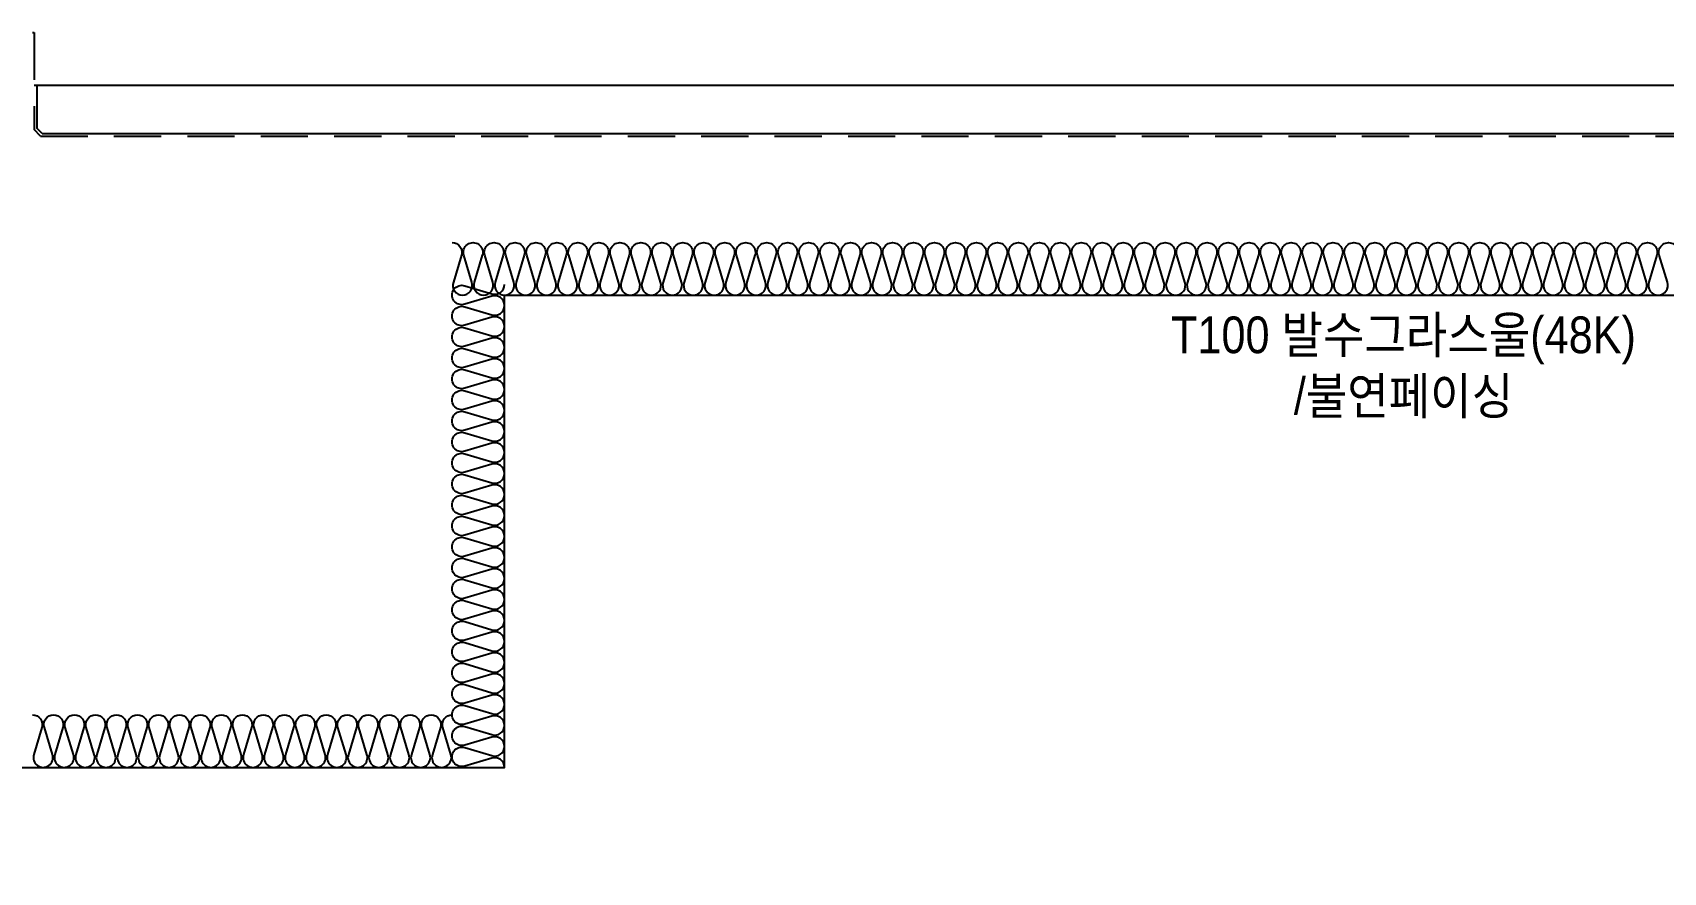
# Model space of a CAD drawing. Header units: millimetres. Extents: x 19868 to 801382, y -4805 to 85279.
# Drawn here: x 574738 to 577848, y 51179 to 52779 of the extents above; entities that cross this region are included whole.
import ezdxf
from ezdxf.enums import TextEntityAlignment as Align

# ---------------------------------------------------------------- set-up
doc = ezdxf.new("R2010")
doc.units = ezdxf.units.MM
doc.header["$LTSCALE"] = 250
doc.linetypes.add('HID', pattern=[2.8, 1.8, -1])
for name, color, linetype in [('A-FIN', 6, 'Continuous'), ('A-FIN-8', 8, 'Continuous'), ('A-WP', 1, 'HID'), ('ISL', 251, 'Continuous')]:
    doc.layers.add(name, color=color, linetype=linetype)
doc.layers.add('NOPLOT-단열', color=225, linetype='Continuous', plot=False)
doc.styles.add('Gdim', font='')
doc.styles.get('Gdim').set_extended_font_data('Dotum')

msp = doc.modelspace()

# ---------------------------------------------------------------- linework, layer by layer
at = {"layer": 'A-FIN'}
msp.add_line((574741.2, 52678.9), (579785.2, 52678.9), dxfattribs=at)
at = {"layer": 'A-FIN-8'}
for p, q in [((574746.2, 52678.9), (574746.2, 52597.1)), ((574756.4, 52586.9), (574746.2, 52597.1)), ((574756.4, 52586.9), (579770, 52586.9))]:
    msp.add_line(p, q, dxfattribs=at)
at = {"layer": 'A-WP', "ltscale": 0.2}
for q in [(574741.2, 52594.1), (579773.1, 52581.9)]:
    msp.add_line((574753.4, 52581.9), q, dxfattribs=at)
at = {"layer": 'A-WP', "linetype": 'HID', "ltscale": 0.2}
msp.add_lwpolyline([(574738.2, 52778.9), (574741.2, 52778.9), (574741.2, 52594.1)], dxfattribs=at)
at = {"layer": 'ISL'}
for points in [[(575538.2, 52378.9, -0.509039), (575555.9, 52354.7), (575540.6, 52303.2, 0.509267), (575558.2, 52278.9, 0.509267), (575575.9, 52303.2), (575560.6, 52354.7, -1.372593), (575595.9, 52354.7), (575580.6, 52303.2, 0.509267), (575598.2, 52278.9, 0.509267), (575615.9, 52303.2), (575600.6, 52354.7, -1.372593), (575635.9, 52354.7), (575620.6, 52303.2, 0.509267), (575638.2, 52278.9, 0.509267), (575655.9, 52303.2), (575640.6, 52354.7, -1.372593), (575675.9, 52354.7), (575660.6, 52303.2, 0.509267), (575678.2, 52278.9, 0.509267), (575695.9, 52303.2), (575680.6, 52354.7, -1.372593), (575715.9, 52354.7), (575700.6, 52303.2, 0.509267), (575718.2, 52278.9, 0.509267), (575735.9, 52303.2), (575720.6, 52354.7, -1.372593), (575755.9, 52354.7), (575740.6, 52303.2, 0.509267), (575758.2, 52278.9, 0.509267), (575775.9, 52303.2), (575760.6, 52354.7, -1.372593), (575795.9, 52354.7), (575780.6, 52303.2, 0.509267), (575798.2, 52278.9, 0.509267), (575815.9, 52303.2), (575800.6, 52354.7, -1.372593), (575835.9, 52354.7), (575820.6, 52303.2, 0.509267), (575838.2, 52278.9, 0.509267), (575855.9, 52303.2), (575840.6, 52354.7, -1.372593), (575875.9, 52354.7), (575860.6, 52303.2, 0.509267), (575878.2, 52278.9, 0.509267), (575895.9, 52303.2), (575880.6, 52354.7, -1.372593), (575915.9, 52354.7), (575900.6, 52303.2, 0.509267), (575918.2, 52278.9, 0.509267), (575935.9, 52303.2), (575920.6, 52354.7, -1.372593), (575955.9, 52354.7), (575940.6, 52303.2, 0.509267), (575958.2, 52278.9, 0.509267), (575975.9, 52303.2), (575960.6, 52354.7, -1.372593), (575995.9, 52354.7), (575980.6, 52303.2, 0.509267), (575998.2, 52278.9, 0.509267), (576015.9, 52303.2), (576000.6, 52354.7, -1.372593), (576035.9, 52354.7), (576020.6, 52303.2, 0.509267), (576038.2, 52278.9, 0.509267), (576055.9, 52303.2), (576040.6, 52354.7, -1.372593), (576075.9, 52354.7), (576060.6, 52303.2, 0.509267), (576078.2, 52278.9, 0.509267), (576095.9, 52303.2), (576080.6, 52354.7, -1.372593), (576115.9, 52354.7), (576100.6, 52303.2, 0.509267), (576118.2, 52278.9, 0.509267), (576135.9, 52303.2), (576120.6, 52354.7, -1.372593), (576155.9, 52354.7), (576140.6, 52303.2, 0.509267), (576158.2, 52278.9, 0.509267), (576175.9, 52303.2), (576160.6, 52354.7, -1.372593), (576195.9, 52354.7), (576180.6, 52303.2, 0.509267), (576198.2, 52278.9, 0.509267), (576215.9, 52303.2), (576200.6, 52354.7, -1.372593), (576235.9, 52354.7), (576220.6, 52303.2, 0.509267), (576238.2, 52278.9, 0.509267), (576255.9, 52303.2), (576240.6, 52354.7, -1.372593), (576275.9, 52354.7), (576260.6, 52303.2, 0.509267), (576278.2, 52278.9, 0.509267), (576295.9, 52303.2), (576280.6, 52354.7, -1.372593), (576315.9, 52354.7), (576300.6, 52303.2, 0.509267), (576318.2, 52278.9, 0.509267), (576335.9, 52303.2), (576320.6, 52354.7, -1.372593), (576355.9, 52354.7), (576340.6, 52303.2, 0.509267), (576358.2, 52278.9, 0.509267), (576375.9, 52303.2), (576360.6, 52354.7, -1.372593), (576395.9, 52354.7), (576380.6, 52303.2, 0.509267), (576398.2, 52278.9, 0.509267), (576415.9, 52303.2), (576400.6, 52354.7, -1.372593), (576435.9, 52354.7), (576420.6, 52303.2, 0.509267), (576438.2, 52278.9, 0.509267), (576455.9, 52303.2), (576440.6, 52354.7, -1.372593), (576475.9, 52354.7), (576460.6, 52303.2, 0.509267), (576478.2, 52278.9, 0.509267), (576495.9, 52303.2), (576480.6, 52354.7, -1.372593), (576515.9, 52354.7), (576500.6, 52303.2, 0.509267), (576518.2, 52278.9, 0.509267), (576535.9, 52303.2), (576520.6, 52354.7, -1.372593), (576555.9, 52354.7), (576540.6, 52303.2, 0.509267), (576558.2, 52278.9, 0.509267), (576575.9, 52303.2), (576560.6, 52354.7, -1.372593), (576595.9, 52354.7), (576580.6, 52303.2, 0.509267), (576598.2, 52278.9, 0.509267), (576615.9, 52303.2), (576600.6, 52354.7, -1.372593), (576635.9, 52354.7), (576620.6, 52303.2, 0.509267), (576638.2, 52278.9, 0.509267), (576655.9, 52303.2), (576640.6, 52354.7, -1.372593), (576675.9, 52354.7), (576660.6, 52303.2, 0.509267), (576678.2, 52278.9, 0.509267), (576695.9, 52303.2), (576680.6, 52354.7, -1.372593), (576715.9, 52354.7), (576700.6, 52303.2, 0.509267), (576718.2, 52278.9, 0.509267), (576735.9, 52303.2), (576720.6, 52354.7, -1.372593), (576755.9, 52354.7), (576740.6, 52303.2, 0.509267), (576758.2, 52278.9, 0.509267), (576775.9, 52303.2), (576760.6, 52354.7, -1.372593), (576795.9, 52354.7), (576780.6, 52303.2, 0.509267), (576798.2, 52278.9, 0.509267), (576815.9, 52303.2), (576800.6, 52354.7, -1.372593), (576835.9, 52354.7), (576820.6, 52303.2, 0.509267), (576838.2, 52278.9, 0.509267), (576855.9, 52303.2), (576840.6, 52354.7, -1.372593), (576875.9, 52354.7), (576860.6, 52303.2, 0.509267), (576878.2, 52278.9, 0.509267), (576895.9, 52303.2), (576880.6, 52354.7, -1.372593), (576915.9, 52354.7), (576900.6, 52303.2, 0.509267), (576918.2, 52278.9, 0.509267), (576935.9, 52303.2), (576920.6, 52354.7, -1.372593), (576955.9, 52354.7), (576940.6, 52303.2, 0.509267), (576958.2, 52278.9, 0.509267), (576975.9, 52303.2), (576960.6, 52354.7, -1.372593), (576995.9, 52354.7), (576980.6, 52303.2, 0.509267), (576998.2, 52278.9, 0.509267), (577015.9, 52303.2), (577000.6, 52354.7, -1.372593), (577035.9, 52354.7), (577020.6, 52303.2, 0.509267), (577038.2, 52278.9, 0.509267), (577055.9, 52303.2), (577040.6, 52354.7, -1.372593), (577075.9, 52354.7), (577060.6, 52303.2, 0.509267), (577078.2, 52278.9, 0.509267), (577095.9, 52303.2), (577080.6, 52354.7, -1.372593), (577115.9, 52354.7), (577100.6, 52303.2, 0.509267), (577118.2, 52278.9, 0.509267), (577135.9, 52303.2), (577120.6, 52354.7, -1.372593), (577155.9, 52354.7), (577140.6, 52303.2, 0.509267), (577158.2, 52278.9, 0.509267), (577175.9, 52303.2), (577160.6, 52354.7, -1.372593), (577195.9, 52354.7), (577180.6, 52303.2, 0.509267), (577198.2, 52278.9, 0.509267), (577215.9, 52303.2), (577200.6, 52354.7, -1.372593), (577235.9, 52354.7), (577220.6, 52303.2, 0.509267), (577238.2, 52278.9, 0.509267), (577255.9, 52303.2), (577240.6, 52354.7, -1.372593), (577275.9, 52354.7), (577260.6, 52303.2, 0.509267), (577278.2, 52278.9, 0.509267), (577295.9, 52303.2), (577280.6, 52354.7, -1.372593), (577315.9, 52354.7), (577300.6, 52303.2, 0.509267), (577318.2, 52278.9, 0.509267), (577335.9, 52303.2), (577320.6, 52354.7, -1.372593), (577355.9, 52354.7), (577340.6, 52303.2, 0.509267), (577358.2, 52278.9, 0.509267), (577375.9, 52303.2), (577360.6, 52354.7, -1.372593), (577395.9, 52354.7), (577380.6, 52303.2, 0.509267), (577398.2, 52278.9, 0.509267), (577415.9, 52303.2), (577400.6, 52354.7, -1.372593), (577435.9, 52354.7), (577420.6, 52303.2, 0.509267), (577438.2, 52278.9, 0.509267), (577455.9, 52303.2), (577440.6, 52354.7, -1.372593), (577475.9, 52354.7), (577460.6, 52303.2, 0.509267), (577478.2, 52278.9, 0.509267), (577495.9, 52303.2), (577480.6, 52354.7, -1.372593), (577515.9, 52354.7), (577500.6, 52303.2, 0.509267), (577518.2, 52278.9, 0.509267), (577535.9, 52303.2), (577520.6, 52354.7, -1.372593), (577555.9, 52354.7), (577540.6, 52303.2, 0.509267), (577558.2, 52278.9, 0.509267), (577575.9, 52303.2), (577560.6, 52354.7, -1.372593), (577595.9, 52354.7), (577580.6, 52303.2, 0.509267), (577598.2, 52278.9, 0.509267), (577615.9, 52303.2), (577600.6, 52354.7, -1.372593), (577635.9, 52354.7), (577620.6, 52303.2, 0.509267), (577638.2, 52278.9, 0.509267), (577655.9, 52303.2), (577640.6, 52354.7, -1.372593), (577675.9, 52354.7), (577660.6, 52303.2, 0.509267), (577678.2, 52278.9, 0.509267), (577695.9, 52303.2), (577680.6, 52354.7, -1.372593), (577715.9, 52354.7), (577700.6, 52303.2, 0.509267), (577718.2, 52278.9, 0.509267), (577735.9, 52303.2), (577720.6, 52354.7, -1.372593), (577755.9, 52354.7), (577740.6, 52303.2, 0.509267), (577758.2, 52278.9, 0.509267), (577775.9, 52303.2), (577760.6, 52354.7, -1.372593), (577795.9, 52354.7), (577780.6, 52303.2, 0.509267), (577798.2, 52278.9, 0.509267), (577815.9, 52303.2), (577800.6, 52354.7, -1.372593), (577835.9, 52354.7), (577820.6, 52303.2, 0.509267), (577838.2, 52278.9, 0.509267), (577855.9, 52303.2), (577840.6, 52354.7, -1.372593), (577875.9, 52354.7)], [(575638.2, 51379, 0.509267), (575614, 51396.6), (575562.4, 51381.3, -1.372593), (575562.4, 51416.6), (575614, 51401.3, 0.509267), (575638.2, 51419, 0.509267), (575614, 51436.6), (575562.4, 51421.3, -1.372593), (575562.4, 51456.6), (575614, 51441.3, 0.509267), (575638.2, 51459, 0.509267), (575614, 51476.6), (575562.4, 51461.3, -1.372593), (575562.4, 51496.6), (575614, 51481.3, 0.509267), (575638.2, 51499, 0.509267), (575614, 51516.6), (575562.4, 51501.3, -1.372593), (575562.4, 51536.6), (575614, 51521.3, 0.509267), (575638.2, 51539, 0.509267), (575614, 51556.6), (575562.4, 51541.3, -1.372593), (575562.4, 51576.6), (575614, 51561.3, 0.509267), (575638.2, 51579, 0.509267), (575614, 51596.6), (575562.4, 51581.3, -1.372593), (575562.4, 51616.6), (575614, 51601.3, 0.509267), (575638.2, 51619, 0.509267), (575614, 51636.6), (575562.4, 51621.3, -1.372593), (575562.4, 51656.6), (575614, 51641.3, 0.509267), (575638.2, 51659, 0.509267), (575614, 51676.6), (575562.4, 51661.3, -1.372593), (575562.4, 51696.6), (575614, 51681.3, 0.509267), (575638.2, 51699, 0.509267), (575614, 51716.6), (575562.4, 51701.3, -1.372593), (575562.4, 51736.6), (575614, 51721.3, 0.509267), (575638.2, 51739, 0.509267), (575614, 51756.6), (575562.4, 51741.3, -1.372593), (575562.4, 51776.6), (575614, 51761.3, 0.509267), (575638.2, 51779, 0.509267), (575614, 51796.6), (575562.4, 51781.3, -1.372593), (575562.4, 51816.6), (575614, 51801.3, 0.509267), (575638.2, 51819, 0.509267), (575614, 51836.6), (575562.4, 51821.3, -1.372593), (575562.4, 51856.6), (575614, 51841.3, 0.509267), (575638.2, 51859, 0.509267), (575614, 51876.6), (575562.4, 51861.3, -1.372593), (575562.4, 51896.6), (575614, 51881.3, 0.509267), (575638.2, 51899, 0.509267), (575614, 51916.6), (575562.4, 51901.3, -1.372593), (575562.4, 51936.6), (575614, 51921.3, 0.509267), (575638.2, 51939, 0.509267), (575614, 51956.6), (575562.4, 51941.3, -1.372593), (575562.4, 51976.6), (575614, 51961.3, 0.509267), (575638.2, 51979, 0.509267), (575614, 51996.6), (575562.4, 51981.3, -1.372593), (575562.4, 52016.6), (575614, 52001.3, 0.509267), (575638.2, 52019, 0.509267), (575614, 52036.6), (575562.4, 52021.3, -1.372593), (575562.4, 52056.6), (575614, 52041.3, 0.509267), (575638.2, 52059, 0.509267), (575614, 52076.6), (575562.4, 52061.3, -1.372593), (575562.4, 52096.6), (575614, 52081.3, 0.509267), (575638.2, 52099, 0.509267), (575614, 52116.6), (575562.4, 52101.3, -1.372593), (575562.4, 52136.6), (575614, 52121.3, 0.509267), (575638.2, 52139, 0.509267), (575614, 52156.6), (575562.4, 52141.3, -1.372593), (575562.4, 52176.6), (575614, 52161.3, 0.509267), (575638.2, 52179, 0.509267), (575614, 52196.6), (575562.4, 52181.3, -1.372593), (575562.4, 52216.6), (575614, 52201.3, 0.509267), (575638.2, 52219, 0.509267), (575614, 52236.6), (575562.4, 52221.3, -1.372593), (575562.4, 52256.6), (575614, 52241.3, 0.509267), (575638.2, 52259, 0.509267), (575614, 52276.6), (575562.4, 52261.3, -1.372593), (575562.4, 52296.6), (575614, 52281.3, 0.509267), (575638.2, 52299)], [(574738.2, 51478.9, -0.509267), (574755.9, 51454.7), (574740.6, 51403.2, 1.372593), (574775.9, 51403.2), (574760.6, 51454.7, -0.509267), (574778.2, 51478.9, -0.509267), (574795.9, 51454.7), (574780.6, 51403.2, 1.372593), (574815.9, 51403.2), (574800.6, 51454.7, -0.509267), (574818.2, 51478.9, -0.509267), (574835.9, 51454.7), (574820.6, 51403.2, 1.372593), (574855.9, 51403.2), (574840.6, 51454.7, -0.509267), (574858.2, 51478.9, -0.509267), (574875.9, 51454.7), (574860.6, 51403.2, 1.372593), (574895.9, 51403.2), (574880.6, 51454.7, -0.509267), (574898.2, 51478.9, -0.509267), (574915.9, 51454.7), (574900.6, 51403.2, 1.372593), (574935.9, 51403.2), (574920.6, 51454.7, -0.509267), (574938.2, 51478.9, -0.509267), (574955.9, 51454.7), (574940.6, 51403.2, 1.372593), (574975.9, 51403.2), (574960.6, 51454.7, -0.509267), (574978.2, 51478.9, -0.509267), (574995.9, 51454.7), (574980.6, 51403.2, 1.372593), (575015.9, 51403.2), (575000.6, 51454.7, -0.509267), (575018.2, 51478.9, -0.509267), (575035.9, 51454.7), (575020.6, 51403.2, 1.372593), (575055.9, 51403.2), (575040.6, 51454.7, -0.509267), (575058.2, 51478.9, -0.509267), (575075.9, 51454.7), (575060.6, 51403.2, 1.372593), (575095.9, 51403.2), (575080.6, 51454.7, -0.509267), (575098.2, 51478.9, -0.509267), (575115.9, 51454.7), (575100.6, 51403.2, 1.372593), (575135.9, 51403.2), (575120.6, 51454.7, -0.509267), (575138.2, 51478.9, -0.509267), (575155.9, 51454.7), (575140.6, 51403.2, 1.372593), (575175.9, 51403.2), (575160.6, 51454.7, -0.509267), (575178.2, 51478.9, -0.509267), (575195.9, 51454.7), (575180.6, 51403.2, 1.372593), (575215.9, 51403.2), (575200.6, 51454.7, -0.509267), (575218.2, 51478.9, -0.509267), (575235.9, 51454.7), (575220.6, 51403.2, 1.372593), (575255.9, 51403.2), (575240.6, 51454.7, -0.509267), (575258.2, 51478.9, -0.509267), (575275.9, 51454.7), (575260.6, 51403.2, 1.372593), (575295.9, 51403.2), (575280.6, 51454.7, -0.509267), (575298.2, 51478.9, -0.509267), (575315.9, 51454.7), (575300.6, 51403.2, 1.372593), (575335.9, 51403.2), (575320.6, 51454.7, -0.509267), (575338.2, 51478.9, -0.509267), (575355.9, 51454.7), (575340.6, 51403.2, 1.372593), (575375.9, 51403.2), (575360.6, 51454.7, -0.509267), (575378.2, 51478.9, -0.509267), (575395.9, 51454.7), (575380.6, 51403.2, 1.372593), (575415.9, 51403.2), (575400.6, 51454.7, -0.509267), (575418.2, 51478.9, -0.509267), (575435.9, 51454.7), (575420.6, 51403.2, 1.372593), (575455.9, 51403.2), (575440.6, 51454.7, -0.509267), (575458.2, 51478.9, -0.509267), (575475.9, 51454.7), (575460.6, 51403.2, 1.372593), (575495.9, 51403.2), (575480.6, 51454.7, -0.509267), (575498.2, 51478.9, -0.509267), (575515.9, 51454.7), (575500.6, 51403.2, 1.372593), (575535.9, 51403.2), (575520.6, 51454.7, -0.509267), (575538.2, 51478.9)]]:
    msp.add_lwpolyline(points, format="xyb", dxfattribs=at)
msp.add_lwpolyline([(558538.2, 51178.9), (559738.2, 51178.9), (559738.2, 52298.9), (569638.2, 52298.9), (569638.2, 51378.9), (570638.2, 51378.9), (570638.2, 52298.9), (574638.2, 52298.9), (574638.2, 51378.9), (575638.2, 51378.9), (575638.2, 52278.9), (579438.2, 52278.9), (579438.2, 51178.9), (579688.2, 51178.9)], dxfattribs=at)

# ---------------------------------------------------------------- texts
at = {"layer": 'NOPLOT-단열', "style": 'Gdim', "width": 0.9}
for s, p in [('T100 발수그라스울(48K)', (577352.7, 52203.1)), ('/불연페이싱', (577352.7, 52086.6))]:
    msp.add_text(s, height=70, dxfattribs=at).set_placement(p, align=Align.MIDDLE_CENTER)

doc.saveas('drawing.dxf')
